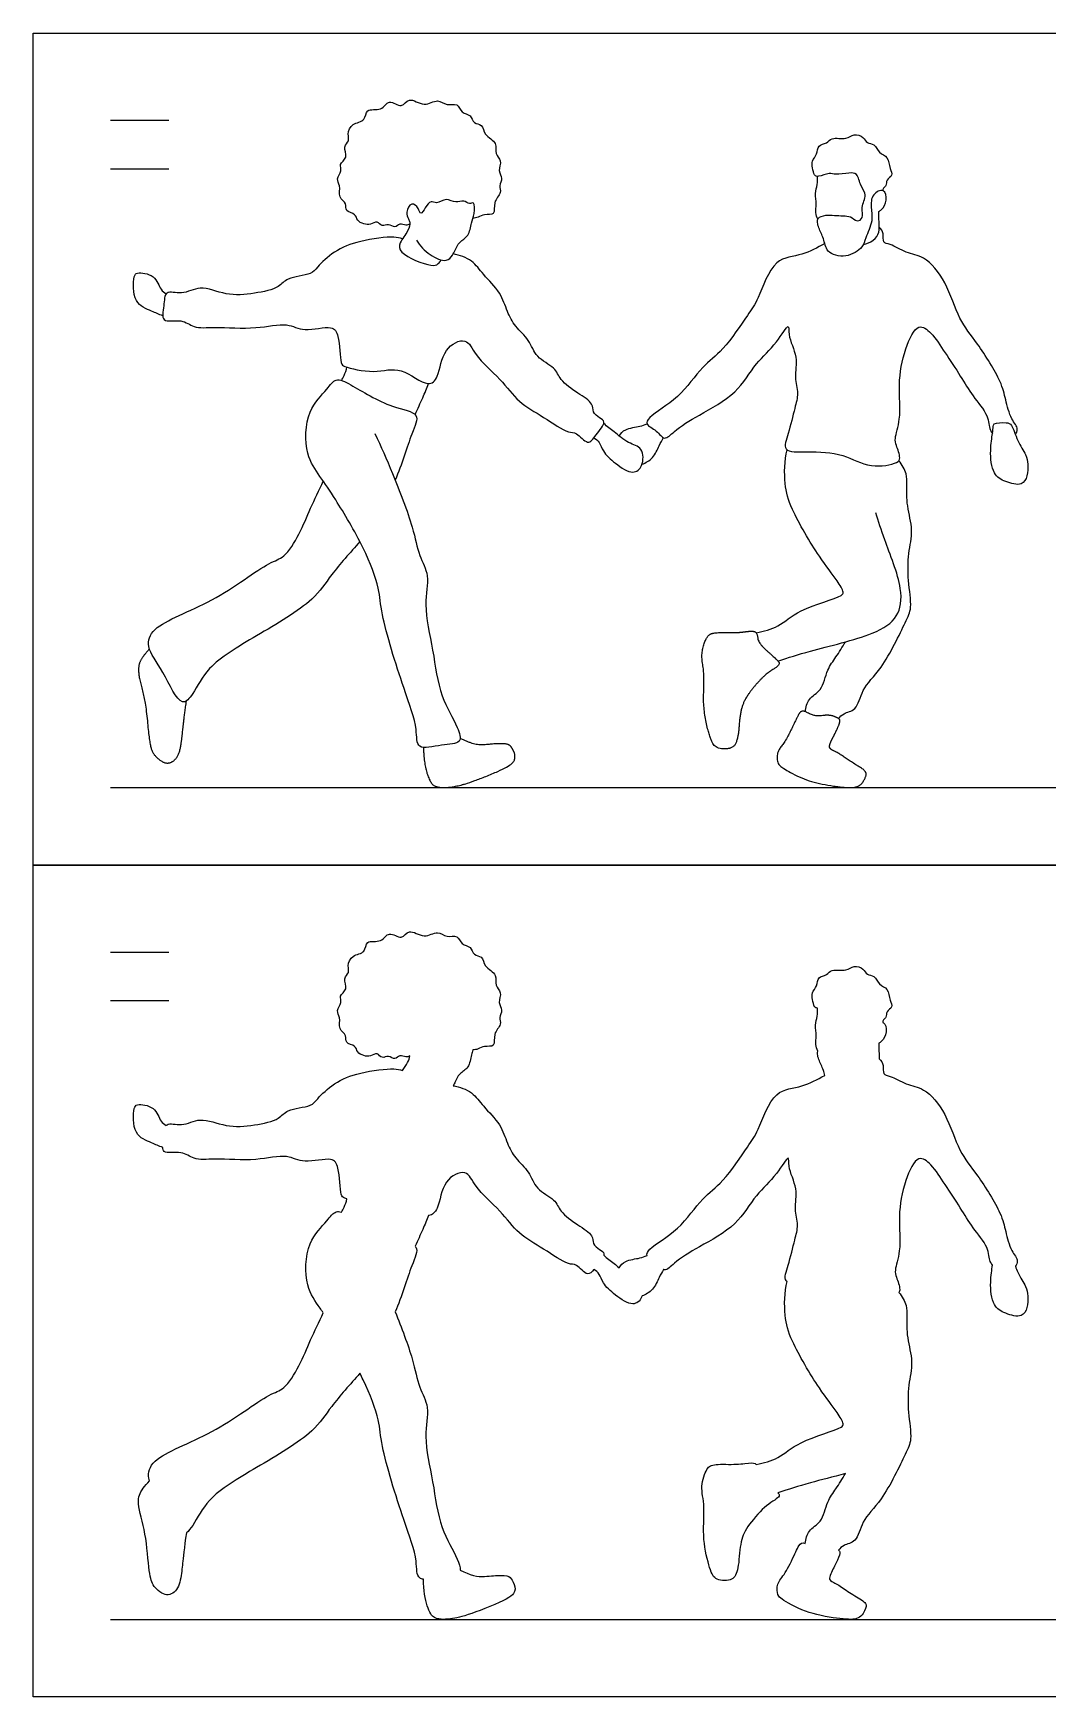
# Model space of a CAD drawing. Header units: millimetres. Extents: x 10.5 to 31.3, y 15.2 to 26.1.
# Drawn here: x 21.144 to 23.807, y 15.219 to 19.588 of the extents above; entities that cross this region are included whole.
import ezdxf

# ---------------------------------------------------------------- set-up
doc = ezdxf.new("R2010")
doc.units = ezdxf.units.MM
for name, color, linetype, true_color in [('AG-DIAGRAM', 7, 'Continuous', 0xfecc66), ('AG-GUIDE', 7, 'Continuous', 0xcccccc), ('AG-OUTLINE', 7, 'Continuous', 0x8000ff), ('AG-PEOPLE', 7, 'Continuous', 0x66ccff), ('X-VPRT', 6, 'Continuous', 0xff00ff)]:
    doc.layers.add(name, color=color, linetype=linetype, true_color=true_color)

msp = doc.modelspace()

# ---------------------------------------------------------------- linework, layer by layer
at = {"layer": 'AG-DIAGRAM'}
for points in [[(21.347, 17.6064), (31.1006, 17.6064)], [(21.347, 15.422), (31.1006, 15.422)]]:
    msp.add_lwpolyline(points, dxfattribs=at)
at = {"layer": 'AG-GUIDE'}
for p, q in [((21.347, 19.359), (21.4994, 19.359)), ((21.347, 19.232), (21.4994, 19.232)), ((21.347, 17.1746), (21.4994, 17.1746)), ((21.347, 17.0476), (21.4994, 17.0476))]:
    msp.add_line(p, q, dxfattribs=at)
at = {"layer": 'AG-OUTLINE'}
msp.add_open_spline([(23.3742, 16.9895), (23.3746, 16.9919), (23.3755, 16.9972), (23.3852, 17.0028), (23.3817, 17.0196), (23.403, 17.0292), (23.3908, 17.0485), (23.3902, 17.0796), (23.3631, 17.0875), (23.3542, 17.1136), (23.3316, 17.1138), (23.3246, 17.1319), (23.2975, 17.1409), (23.2793, 17.1224), (23.2396, 17.1318), (23.2286, 17.1129), (23.2028, 17.1105), (23.2032, 17.0847), (23.1866, 17.0685), (23.1902, 17.0502), (23.1931, 17.0307), (23.1998, 17.0275), (23.2031, 17.0274), (23.2034, 17.0202), (23.2037, 17.0054), (23.1955, 16.9827), (23.2016, 16.9545), (23.1966, 16.9323), (23.2011, 16.9201), (23.2036, 16.9146), (23.2028, 16.9123), (23.2028, 16.9096), (23.2035, 16.9023), (23.207, 16.8875), (23.2172, 16.8704), (23.2207, 16.855), (23.2219, 16.8507), (23.2024, 16.8405), (23.164, 16.8172), (23.085, 16.8159), (23.049, 16.7039), (23.0198, 16.6649), (22.957, 16.5687), (22.898, 16.5299), (22.8434, 16.4447), (22.7638, 16.4007), (22.7537, 16.3824), (22.7553, 16.3778), (22.7492, 16.3753), (22.7375, 16.3696), (22.6968, 16.366), (22.6869, 16.3519), (22.6823, 16.3453), (22.6777, 16.3491), (22.6629, 16.3615), (22.6507, 16.3706), (22.6418, 16.3781), (22.6422, 16.3795), (22.6432, 16.3864), (22.6301, 16.3933), (22.6115, 16.408), (22.6149, 16.4333), (22.5715, 16.4579), (22.5271, 16.4913), (22.5144, 16.5269), (22.4618, 16.5503), (22.4479, 16.5988), (22.4085, 16.632), (22.3872, 16.6727), (22.3721, 16.7231), (22.3249, 16.7685), (22.2982, 16.808), (22.2633, 16.8207), (22.2464, 16.8236), (22.2484, 16.8269), (22.2526, 16.8353), (22.2614, 16.8568), (22.2894, 16.8693), (22.2923, 16.9007), (22.2967, 16.9132), (22.2981, 16.9174), (22.3026, 16.918), (22.3124, 16.919), (22.3274, 16.9294), (22.3593, 16.9234), (22.3495, 16.961), (22.375, 16.9834), (22.3658, 17.0028), (22.378, 17.0224), (22.3625, 17.0419), (22.3764, 17.0693), (22.3533, 17.0859), (22.3644, 17.1171), (22.3265, 17.1345), (22.3247, 17.165), (22.2986, 17.1649), (22.294, 17.1905), (22.2669, 17.1924), (22.2589, 17.2217), (22.2287, 17.2109), (22.2055, 17.2337), (22.1707, 17.2067), (22.1296, 17.2394), (22.1123, 17.2031), (22.0762, 17.2332), (22.0599, 17.1963), (22.0154, 17.2088), (22.0177, 17.1706), (21.9799, 17.1686), (21.9679, 17.1387), (21.9754, 17.12), (21.9553, 17.1056), (21.9719, 17.0763), (21.9451, 17.0597), (21.9567, 17.0418), (21.937, 17.0204), (21.9523, 17.003), (21.9431, 16.9719), (21.9681, 16.9573), (21.9609, 16.9344), (21.9915, 16.9299), (21.993, 16.911), (22.0117, 16.9014), (22.0291, 16.8994), (22.0473, 16.9123), (22.0591, 16.8928), (22.0771, 16.9053), (22.0935, 16.8891), (22.1059, 16.9068), (22.122, 16.8965), (22.1293, 16.9003), (22.1327, 16.9018), (22.1321, 16.8967), (22.1277, 16.8833), (22.1178, 16.8702), (22.1134, 16.8635), (22.1058, 16.8654), (22.09, 16.8712), (21.9992, 16.8593), (21.9356, 16.8338), (21.8896, 16.7904), (21.8745, 16.7675), (21.8085, 16.7634), (21.7904, 16.7332), (21.7221, 16.7186), (21.6515, 16.7124), (21.5826, 16.744), (21.537, 16.7142), (21.501, 16.7266), (21.4936, 16.72), (21.493, 16.7193), (21.4881, 16.7226), (21.476, 16.7291), (21.4658, 16.7703), (21.4158, 16.7767), (21.4064, 16.764), (21.4033, 16.6923), (21.455, 16.6744), (21.4738, 16.6647), (21.4838, 16.6614), (21.4839, 16.657), (21.4881, 16.6429), (21.5358, 16.6547), (21.5654, 16.6265), (21.6246, 16.6336), (21.7269, 16.6239), (21.8096, 16.646), (21.8539, 16.6165), (21.9278, 16.6385), (21.9484, 16.6092), (21.949, 16.5362), (21.9568, 16.5301), (21.9653, 16.5271), (21.9672, 16.5265), (21.9658, 16.5189), (21.9607, 16.5043), (21.9555, 16.4957), (21.9527, 16.4916), (21.9477, 16.4931), (21.9335, 16.4942), (21.9137, 16.465), (21.859, 16.4129), (21.8554, 16.297), (21.8872, 16.253), (21.9025, 16.2312), (21.9054, 16.227), (21.8942, 16.2034), (21.8711, 16.1557), (21.8444, 16.0898), (21.8047, 16.0243), (21.7569, 16.0144), (21.6184, 15.9042), (21.4582, 15.8525), (21.4436, 15.8059), (21.4483, 15.7882), (21.449, 15.786), (21.4357, 15.7726), (21.4269, 15.76), (21.4181, 15.7367), (21.4197, 15.7173), (21.4349, 15.6629), (21.4403, 15.6313), (21.4468, 15.5595), (21.45, 15.5359), (21.4566, 15.5133), (21.4643, 15.5031), (21.4887, 15.4852), (21.4999, 15.4842), (21.5203, 15.4978), (21.5269, 15.5093), (21.5328, 15.5414), (21.5348, 15.556), (21.537, 15.5824), (21.5403, 15.6091), (21.5459, 15.6495), (21.5516, 15.6533), (21.5704, 15.6788), (21.6019, 15.7455), (21.7295, 15.8204), (21.8812, 15.9094), (21.9236, 15.9818), (21.9763, 16.0396), (22.0013, 16.0682), (22.0042, 16.0625), (22.0269, 16.0173), (22.0543, 15.9451), (22.0553, 15.8758), (22.1149, 15.683), (22.1536, 15.5845), (22.1492, 15.5325), (22.1646, 15.5279), (22.1684, 15.5275), (22.1691, 15.4983), (22.1724, 15.475), (22.1841, 15.4403), (22.1903, 15.43), (22.2037, 15.4236), (22.2121, 15.422), (22.232, 15.422), (22.2455, 15.4239), (22.2797, 15.4316), (22.3064, 15.4409), (22.3787, 15.4704), (22.3993, 15.4817), (22.4094, 15.4973), (22.4102, 15.5055), (22.4032, 15.5224), (22.3996, 15.5284), (22.392, 15.5357), (22.3842, 15.5374), (22.3603, 15.5373), (22.3457, 15.5363), (22.3112, 15.5327), (22.2899, 15.5384), (22.2647, 15.5515), (22.2654, 15.5591), (22.2545, 15.5919), (22.2086, 15.6633), (22.1954, 15.7825), (22.1664, 15.8994), (22.1869, 15.9781), (22.1542, 16.033), (22.1427, 16.1048), (22.1106, 16.1887), (22.094, 16.2295), (22.1118, 16.2701), (22.1337, 16.3481), (22.1556, 16.391), (22.1472, 16.4013), (22.1463, 16.4023), (22.1533, 16.4167), (22.1667, 16.446), (22.177, 16.4707), (22.1819, 16.483), (22.1922, 16.4831), (22.211, 16.5034), (22.2163, 16.5751), (22.2831, 16.6088), (22.3037, 16.553), (22.3723, 16.4964), (22.4164, 16.4322), (22.4818, 16.3982), (22.5468, 16.3513), (22.5704, 16.3575), (22.5981, 16.3209), (22.6104, 16.3339), (22.6159, 16.341), (22.6211, 16.3374), (22.6319, 16.329), (22.6389, 16.3033), (22.6711, 16.2732), (22.7175, 16.2419), (22.7375, 16.2582), (22.742, 16.2703), (22.7423, 16.2713), (22.7523, 16.2752), (22.7722, 16.286), (22.7871, 16.3203), (22.7948, 16.334), (22.7983, 16.3412), (22.7993, 16.3407), (22.8076, 16.3379), (22.8298, 16.363), (22.8938, 16.4024), (22.9923, 16.4535), (23.0392, 16.5382), (23.0928, 16.5831), (23.1306, 16.6482), (23.1244, 16.606), (23.1533, 16.5534), (23.1406, 16.5001), (23.1545, 16.4573), (23.1424, 16.4175), (23.1284, 16.3551), (23.1142, 16.3181), (23.1221, 16.3102), (23.1229, 16.3096), (23.1163, 16.2807), (23.1148, 16.2181), (23.133, 16.1515), (23.2055, 16.0285), (23.2519, 15.9707), (23.2733, 15.9361), (23.2655, 15.9222), (23.151, 15.8911), (23.1045, 15.8436), (23.0616, 15.8326), (23.042, 15.8285), (23.0411, 15.8297), (23.0401, 15.8306), (23.0351, 15.8333), (23.0262, 15.8333), (23.0125, 15.8314), (22.9988, 15.8294), (22.982, 15.8287), (22.9422, 15.8299), (22.9289, 15.8285), (22.9152, 15.8219), (22.9093, 15.8123), (22.8991, 15.7806), (22.8982, 15.7638), (22.9047, 15.7288), (22.9056, 15.7051), (22.9029, 15.6457), (22.9051, 15.6177), (22.917, 15.5649), (22.9227, 15.547), (22.9334, 15.5285), (22.9436, 15.5238), (22.9736, 15.5236), (22.9834, 15.5285), (22.9928, 15.5479), (22.9959, 15.5645), (22.999, 15.611), (23.0026, 15.6295), (23.0137, 15.6568), (23.0244, 15.6729), (23.0564, 15.7101), (23.0715, 15.7237), (23.0999, 15.7406), (23.1053, 15.7471), (23.101, 15.7525), (23.1002, 15.7534), (23.0992, 15.7545), (23.1277, 15.7634), (23.1679, 15.7775), (23.2441, 15.796), (23.2761, 15.8049), (23.2679, 15.7917), (23.2522, 15.7641), (23.2269, 15.7327), (23.2166, 15.6756), (23.1773, 15.658), (23.1722, 15.6328), (23.171, 15.6215), (23.1638, 15.6246), (23.1581, 15.6225), (23.1496, 15.6075), (23.1431, 15.5941), (23.1255, 15.5561), (23.1172, 15.5418), (23.1014, 15.5225), (23.0972, 15.5132), (23.0963, 15.4955), (23.0979, 15.4883), (23.1055, 15.4772), (23.1193, 15.4683), (23.1671, 15.4437), (23.1937, 15.435), (23.2526, 15.4246), (23.2749, 15.422), (23.2901, 15.422), (23.3053, 15.422), (23.3161, 15.4271), (23.329, 15.4474), (23.3316, 15.455), (23.3295, 15.4649), (23.3226, 15.4711), (23.2973, 15.4859), (23.2854, 15.4935), (23.263, 15.5093), (23.2534, 15.5151), (23.2376, 15.5223), (23.234, 15.5262), (23.2351, 15.5348), (23.2367, 15.5397), (23.242, 15.5506), (23.2448, 15.5562), (23.2509, 15.5677), (23.2543, 15.5751), (23.2619, 15.5932), (23.2627, 15.599), (23.2598, 15.6022), (23.259, 15.603), (23.2579, 15.6037), (23.2624, 15.6083), (23.2711, 15.6189), (23.3087, 15.6242), (23.3183, 15.685), (23.3752, 15.7323), (23.4331, 15.8556), (23.4523, 15.8934), (23.4397, 15.9675), (23.4403, 16.0365), (23.4557, 16.0982), (23.4368, 16.1599), (23.4371, 16.2172), (23.4388, 16.2459), (23.4253, 16.2709), (23.4164, 16.2807), (23.4182, 16.2828), (23.4209, 16.2919), (23.4093, 16.3214), (23.4046, 16.34), (23.4241, 16.3932), (23.4134, 16.4824), (23.4296, 16.5687), (23.4642, 16.6462), (23.5054, 16.6146), (23.538, 16.5637), (23.5789, 16.5032), (23.6087, 16.4504), (23.6519, 16.4032), (23.6546, 16.3621), (23.6603, 16.3556), (23.6623, 16.3524), (23.6608, 16.3405), (23.6553, 16.3076), (23.661, 16.2446), (23.6952, 16.2247), (23.7406, 16.2126), (23.7551, 16.2409), (23.7565, 16.2715), (23.7508, 16.2981), (23.7324, 16.3234), (23.7245, 16.3441), (23.7226, 16.3493), (23.7252, 16.3535), (23.7324, 16.3648), (23.7092, 16.3909), (23.6965, 16.4427), (23.6858, 16.4908), (23.6233, 16.5908), (23.5722, 16.6505), (23.5441, 16.7492), (23.4866, 16.8189), (23.4365, 16.8246), (23.3968, 16.85), (23.3726, 16.8517), (23.3785, 16.8785), (23.3697, 16.8893), (23.3653, 16.8944), (23.3653, 16.8988), (23.3641, 16.9127), (23.3642, 16.9261), (23.3636, 16.9353), (23.3661, 16.9365), (23.3749, 16.9423), (23.3872, 16.9633), (23.3818, 16.9866), (23.3745, 16.9894), (23.3742, 16.9895)], degree=3, knots=[-8.9034, -8.9034, -8.9034, -8.9034, -8.747444, -8.5693, -8.35111, -8.110597, -7.862549, -7.552999, -7.268164, -6.983533, -6.736365, -6.495779, -6.213963, -5.932677, -5.588782, -5.337973, -5.073898, -4.804968, -4.538075, -4.294307, -4.04035, -3.888864, -3.888864, -3.888864, -3.620562, -3.340063, -3.033338, -2.76094, -2.514216, -2.514216, -2.514216, -2.383943, -2.383943, -2.212348, -1.892154, -1.76126, -1.76126, -1.76126, -1.292237, -0.810676, -0.224886, 0.20393, 0.804044, 1.296344, 1.876446, 2.426613, 2.66052, 2.66052, 2.66052, 2.918314, 3.275236, 3.557243, 3.557243, 3.557243, 3.705733, 4.046271, 4.046271, 4.046271, 4.099434, 4.33202, 4.605381, 4.867069, 5.2607, 5.693144, 6.037842, 6.454194, 6.854876, 7.262354, 7.649345, 8.065714, 8.528173, 8.925585, 9.340034, 9.340034, 9.340034, 9.510691, 9.789569, 10.095923, 10.428017, 10.584658, 10.584658, 10.584658, 10.799559, 11.047315, 11.324134, 11.632034, 11.949683, 12.192985, 12.448795, 12.715983, 13.007239, 13.281509, 13.575318, 13.919155, 14.209501, 14.46434, 14.727662, 15.004334, 15.282457, 15.571819, 15.870274, 16.216597, 16.583577, 16.874164, 17.198525, 17.510262, 17.846899, 18.134245, 18.456805, 18.761956, 19.003546, 19.254343, 19.552135, 19.83314, 20.064917, 20.343795, 20.596609, 20.903152, 21.184275, 21.423173, 21.704339, 21.936079, 22.187973, 22.429651, 22.674408, 22.90591, 23.143706, 23.383737, 23.609947, 23.838589, 24.030222, 24.030222, 24.030222, 24.235414, 24.465291, 24.465291, 24.465291, 24.745194, 25.284529, 25.782977, 26.224631, 26.522385, 26.965004, 27.295377, 27.760276, 28.25928, 28.732818, 29.129966, 29.471438, 29.506299, 29.506299, 29.506299, 29.73684, 30.081959, 30.441369, 30.641434, 31.079098, 31.466959, 31.774954, 31.774954, 31.774954, 31.902461, 32.269967, 32.610344, 33.032299, 33.627787, 34.148865, 34.556154, 35.029484, 35.344065, 35.823857, 36.040087, 36.094096, 36.094096, 36.094096, 36.37103, 36.594155, 36.594155, 36.594155, 36.744841, 37.081961, 37.581077, 38.180956, 38.659119, 38.771002, 38.771002, 38.771002, 39.262, 39.744065, 40.208884, 40.581347, 41.324466, 42.046999, 42.432624, 42.486169, 42.486169, 42.486169, 42.668009, 42.668009, 42.849848, 42.849848, 43.031688, 43.031688, 43.213528, 43.213528, 43.395368, 43.395368, 43.577208, 43.577208, 43.759048, 43.759048, 43.940888, 43.940888, 44.122728, 44.122728, 44.122728, 44.328571, 44.825268, 45.509263, 46.244845, 46.75365, 47.349118, 47.349118, 47.349118, 47.436596, 48.049458, 48.533877, 49.34892, 49.966746, 50.354947, 50.458099, 50.458099, 50.458099, 50.616251, 50.616251, 50.774404, 50.774404, 50.932557, 50.932557, 51.09071, 51.09071, 51.248863, 51.248863, 51.407015, 51.407015, 51.565168, 51.565168, 51.723321, 51.723321, 51.881474, 51.881474, 52.039627, 52.039627, 52.197779, 52.197779, 52.197779, 52.450949, 53.003476, 53.642131, 54.276657, 54.779095, 55.215359, 55.721588, 56.339206, 56.339206, 56.339206, 56.953496, 57.36159, 57.403605, 57.403605, 57.403605, 57.804602, 58.169834, 58.169834, 58.169834, 58.471371, 58.962029, 59.385327, 59.777618, 60.326468, 60.832774, 61.337574, 61.837808, 62.108119, 62.457074, 62.691721, 62.691721, 62.691721, 62.941993, 63.228661, 63.618132, 64.030015, 64.340206, 64.368842, 64.368842, 64.368842, 64.697229, 65.042831, 65.324858, 65.324858, 65.324858, 65.373124, 65.695638, 66.205909, 66.813962, 67.370694, 67.881906, 68.291847, 68.556844, 69.011329, 69.43313, 69.806498, 70.173091, 70.649969, 71.018309, 71.05397, 71.05397, 71.05397, 71.597654, 72.085156, 72.771177, 73.286033, 73.620657, 73.806599, 74.418374, 74.909495, 75.357012, 75.357012, 75.357012, 75.406594, 75.406594, 75.574833, 75.574833, 75.574833, 75.743072, 75.743072, 75.91131, 75.91131, 76.079549, 76.079549, 76.247787, 76.247787, 76.416026, 76.416026, 76.584265, 76.584265, 76.752503, 76.752503, 76.920742, 76.920742, 77.088981, 77.088981, 77.257219, 77.257219, 77.425458, 77.425458, 77.593697, 77.593697, 77.761935, 77.761935, 77.930174, 77.930174, 77.958947, 77.958947, 77.958947, 78.505008, 78.922565, 78.922565, 78.922565, 79.316749, 79.686557, 80.110274, 80.469208, 80.806326, 80.806326, 80.806326, 80.917714, 80.917714, 81.037292, 81.037292, 81.15687, 81.15687, 81.276447, 81.276447, 81.396025, 81.396025, 81.515602, 81.515602, 81.63518, 81.63518, 81.754758, 81.754758, 81.754758, 81.874335, 81.874335, 81.993913, 81.993913, 82.11349, 82.11349, 82.233068, 82.233068, 82.352646, 82.352646, 82.472223, 82.472223, 82.591801, 82.591801, 82.711379, 82.711379, 82.830956, 82.830956, 82.950534, 82.950534, 82.983804, 82.983804, 82.983804, 83.237126, 83.561079, 83.976928, 84.485272, 85.150268, 85.528657, 86.011729, 86.499158, 86.951737, 87.415388, 87.846814, 88.154424, 88.517903, 88.517903, 88.517903, 88.644009, 88.975131, 89.22896, 89.643515, 90.192797, 90.75635, 91.227102, 91.567863, 92.027831, 92.521842, 92.976714, 93.436479, 93.788768, 93.98236, 93.98236, 93.98236, 94.370819, 94.815983, 95.170014, 95.53899, 95.830714, 96.148947, 96.444815, 96.819453, 96.952087, 96.952087, 96.952087, 97.175154, 97.496325, 97.91338, 98.325829, 98.942484, 99.465178, 100.046008, 100.577699, 100.979765, 101.37227, 101.620238, 101.887061, 102.145785, 102.145785, 102.145785, 102.291181, 102.594265, 102.594265, 102.594265, 102.708936, 103.0135, 103.305127, 103.317565, 103.317565, 103.317565, 103.317565], dxfattribs=at)
at = {"layer": 'AG-PEOPLE'}
for points, knots in [([(22.1327, 19.0862), (22.1293, 19.0847), (22.122, 19.0809), (22.1059, 19.0912), (22.0935, 19.0735), (22.0771, 19.0897), (22.0591, 19.0772), (22.0473, 19.0967), (22.0291, 19.0838), (22.0117, 19.0858), (21.993, 19.0954), (21.9915, 19.1143), (21.9609, 19.1188), (21.9681, 19.1417), (21.9431, 19.1563), (21.9523, 19.1874), (21.937, 19.2048), (21.9567, 19.2262), (21.9451, 19.2441), (21.9719, 19.2607), (21.9553, 19.29), (21.9754, 19.3044), (21.9679, 19.3231), (21.9799, 19.353), (22.0177, 19.355), (22.0154, 19.3932), (22.0599, 19.3807), (22.0762, 19.4176), (22.1123, 19.3875), (22.1296, 19.4238), (22.1707, 19.3911), (22.2055, 19.4181), (22.2287, 19.3953), (22.2589, 19.4061), (22.2669, 19.3768), (22.294, 19.3749), (22.2986, 19.3493), (22.3247, 19.3494), (22.3265, 19.3189), (22.3644, 19.3015), (22.3533, 19.2703), (22.3764, 19.2537), (22.3625, 19.2263), (22.378, 19.2068), (22.3658, 19.1872), (22.375, 19.1678), (22.3495, 19.1454), (22.3593, 19.1078), (22.3274, 19.1138), (22.3124, 19.1034), (22.3026, 19.1024), (22.2981, 19.1018)], [0, 0, 0, 0, 0.191633, 0.420275, 0.646485, 0.886516, 1.124312, 1.355814, 1.600571, 1.842249, 2.094143, 2.325883, 2.607049, 2.845947, 3.12707, 3.433613, 3.686427, 3.965305, 4.197082, 4.478087, 4.775879, 5.026676, 5.268266, 5.573417, 5.895977, 6.183323, 6.51996, 6.831697, 7.156058, 7.446645, 7.813625, 8.159948, 8.458403, 8.747765, 9.025888, 9.30256, 9.565882, 9.820721, 10.111067, 10.454904, 10.748713, 11.022983, 11.314239, 11.581427, 11.837237, 12.080539, 12.398188, 12.706088, 12.982907, 13.230663, 13.445564, 13.445564, 13.445564, 13.445564]), ([(23.3636, 19.1197), (23.3661, 19.1209), (23.3749, 19.1267), (23.3872, 19.1477), (23.3792, 19.1818), (23.3439, 19.1655), (23.3427, 19.1278), (23.35, 19.095), (23.3283, 19.0501), (23.323, 19.0243), (23.2784, 18.995), (23.2248, 19.0098), (23.2206, 19.049), (23.207, 19.0719), (23.2035, 19.0867), (23.2027, 19.0952), (23.2031, 19.1038), (23.2261, 19.1125), (23.2693, 19.1069), (23.2894, 19.1085), (23.3062, 19.0905), (23.3254, 19.103), (23.3156, 19.1308), (23.3347, 19.1638), (23.3148, 19.1852), (23.3091, 19.2208), (23.2852, 19.2216), (23.2511, 19.2147), (23.2345, 19.2226), (23.2066, 19.2095), (23.1933, 19.2139), (23.1902, 19.2346), (23.1866, 19.2529), (23.2032, 19.2691), (23.2028, 19.2949), (23.2286, 19.2973), (23.2396, 19.3162), (23.2793, 19.3068), (23.2975, 19.3253), (23.3246, 19.3163), (23.3316, 19.2982), (23.3542, 19.298), (23.3631, 19.2719), (23.3902, 19.264), (23.3908, 19.2329), (23.403, 19.2136), (23.3817, 19.204), (23.3852, 19.1872), (23.3755, 19.1816), (23.3746, 19.1763), (23.3742, 19.1739)], [-4.145826, -4.145826, -4.145826, -4.145826, -4.031156, -3.726592, -3.434965, -3.138274, -2.797002, -2.458738, -2.06266, -1.766812, -1.366885, -0.969323, -0.62811, -0.307915, -0.13632, -0.13632, 0.045231, 0.313691, 0.698444, 0.957017, 1.217987, 1.443138, 1.740871, 2.075811, 2.373578, 2.698162, 2.956341, 3.293371, 3.539108, 3.847551, 4.04035, 4.294307, 4.538075, 4.804968, 5.073898, 5.337973, 5.588782, 5.932677, 6.213963, 6.495779, 6.736365, 6.983533, 7.268164, 7.552999, 7.862549, 8.110597, 8.35111, 8.5693, 8.747444, 8.9034, 8.9034, 8.9034, 8.9034]), ([(23.2036, 19.099), (23.2011, 19.1045), (23.1966, 19.1167), (23.2016, 19.1389), (23.1955, 19.1671), (23.2037, 19.1898), (23.2034, 19.2046), (23.2031, 19.2118)], [0, 0, 0, 0, 0.246724, 0.519122, 0.825847, 1.106346, 1.374648, 1.374648, 1.374648, 1.374648]), ([(22.1502, 19.0441), (22.1591, 19.0292), (22.1822, 19.0054), (22.2279, 18.9837), (22.2449, 19.0046), (22.252, 19.0181), (22.2614, 19.0412), (22.2894, 19.0537), (22.2928, 19.0907), (22.3027, 19.1107), (22.3035, 19.1482), (22.2877, 19.1362), (22.2745, 19.1518), (22.2522, 19.1395), (22.2284, 19.1573), (22.2034, 19.1376), (22.187, 19.1503), (22.1736, 19.1304), (22.1602, 19.1083), (22.1564, 19.1293), (22.1356, 19.1473), (22.1214, 19.1175), (22.128, 19.1001), (22.1349, 19.0913), (22.1285, 19.0662), (22.1043, 19.0389), (22.1032, 19.0064), (22.1885, 18.9739), (22.2045, 18.9787), (22.2125, 18.9885), (22.2148, 18.9922)], [0, 0, 0, 0, 0.416504, 0.79985, 1.06574, 1.294304, 1.573182, 1.879536, 2.211631, 2.508951, 2.81047, 2.997611, 3.229238, 3.496475, 3.788552, 4.086114, 4.30721, 4.57753, 4.825714, 5.042408, 5.304486, 5.590306, 5.836232, 6.017425, 6.297131, 6.645653, 6.933937, 7.46266, 7.718814, 7.848088, 7.848088, 7.848088, 7.848088]), ([(23.3232, 19.0328), (23.3326, 19.0343), (23.3507, 19.042), (23.3672, 19.0644), (23.3641, 19.0924), (23.3642, 19.1105), (23.3636, 19.1197)], [0, 0, 0, 0, 0.307347, 0.599823, 0.899718, 1.202802, 1.202802, 1.202802, 1.202802]), ([(22.1134, 19.0479), (22.1058, 19.0498), (22.09, 19.0556), (21.9992, 19.0437), (21.9356, 19.0182), (21.8896, 18.9748), (21.8745, 18.9519), (21.8085, 18.9478), (21.7904, 18.9176), (21.7221, 18.903), (21.6515, 18.8968), (21.5826, 18.9284), (21.537, 18.8986), (21.4875, 18.9156), (21.4886, 18.872), (21.4763, 18.8244), (21.5358, 18.8391), (21.5654, 18.8109), (21.6246, 18.818), (21.7269, 18.8083), (21.8096, 18.8304), (21.8539, 18.8009), (21.9278, 18.8229), (21.9484, 18.7936), (21.949, 18.7206), (21.9615, 18.7108), (22.0422, 18.6914), (22.1082, 18.7171), (22.1789, 18.6538), (22.2109, 18.6866), (22.2163, 18.7595), (22.2831, 18.7932), (22.3037, 18.7374), (22.3723, 18.6808), (22.4164, 18.6166), (22.4818, 18.5826), (22.5468, 18.5357), (22.5704, 18.5419), (22.6006, 18.5021), (22.6206, 18.5334), (22.6505, 18.5669), (22.6301, 18.5777), (22.6115, 18.5924), (22.6149, 18.6177), (22.5715, 18.6423), (22.5271, 18.6757), (22.5144, 18.7113), (22.4618, 18.7347), (22.4479, 18.7832), (22.4085, 18.8164), (22.3872, 18.8571), (22.3721, 18.9075), (22.3249, 18.9529), (22.2982, 18.9924), (22.2633, 19.0051), (22.2464, 19.008)], [0, 0, 0, 0, 0.279903, 0.819238, 1.317686, 1.75934, 2.057093, 2.499713, 2.830086, 3.294985, 3.793989, 4.267527, 4.664675, 5.006147, 5.332801, 5.667236, 6.034742, 6.37512, 6.797075, 7.392563, 7.913641, 8.320929, 8.79426, 9.108841, 9.588632, 9.804862, 10.308587, 10.800172, 11.308702, 11.631241, 12.121898, 12.545197, 12.937487, 13.486338, 13.992643, 14.497443, 14.997677, 15.267989, 15.616943, 15.92716, 16.290133, 16.522718, 16.79608, 17.057768, 17.451399, 17.883843, 18.228541, 18.644893, 19.045575, 19.453053, 19.840044, 20.256413, 20.718872, 21.116284, 21.530733, 21.530733, 21.530733, 21.530733]), ([(23.7226, 18.5337), (23.7252, 18.5379), (23.7324, 18.5492), (23.7092, 18.5753), (23.6965, 18.6271), (23.6858, 18.6752), (23.6233, 18.7752), (23.5722, 18.8349), (23.5441, 18.9336), (23.4866, 19.0033), (23.4365, 19.009), (23.3968, 19.0344), (23.3726, 19.0361), (23.3785, 19.0629), (23.3697, 19.0737), (23.3653, 19.0788)], [0, 0, 0, 0, 0.223067, 0.544238, 0.961293, 1.373742, 1.990397, 2.513091, 3.093921, 3.625613, 4.027679, 4.420183, 4.668151, 4.934975, 5.193698, 5.193698, 5.193698, 5.193698]), ([(23.2219, 19.0351), (23.2024, 19.0249), (23.164, 19.0016), (23.085, 19.0003), (23.049, 18.8883), (23.0198, 18.8493), (22.957, 18.7531), (22.898, 18.7143), (22.8434, 18.6291), (22.763, 18.5846), (22.7495, 18.5589), (22.782, 18.546), (22.801, 18.5149), (22.8298, 18.5474), (22.8938, 18.5868), (22.9923, 18.6379), (23.0392, 18.7226), (23.0928, 18.7675), (23.1306, 18.8326), (23.1244, 18.7904), (23.1533, 18.7378), (23.1406, 18.6845), (23.1545, 18.6417), (23.1424, 18.6019), (23.1284, 18.5395), (23.1079, 18.4859), (23.1818, 18.4894), (23.2713, 18.4858), (23.3378, 18.4432), (23.4115, 18.4566), (23.4225, 18.4723), (23.4093, 18.5058), (23.4046, 18.5244), (23.4241, 18.5776), (23.4134, 18.6668), (23.4296, 18.7531), (23.4642, 18.8306), (23.5054, 18.799), (23.538, 18.7481), (23.5789, 18.6876), (23.6087, 18.6348), (23.6519, 18.5876), (23.6546, 18.5465), (23.6603, 18.54), (23.6623, 18.5368)], [0, 0, 0, 0, 0.469023, 0.950584, 1.536374, 1.96519, 2.565304, 3.057604, 3.637706, 4.187873, 4.435658, 4.752296, 5.061447, 5.383961, 5.894232, 6.502285, 7.059017, 7.570229, 7.98017, 8.245167, 8.699651, 9.121452, 9.494821, 9.861414, 10.338291, 10.706632, 11.136296, 11.695771, 12.211245, 12.682096, 12.904226, 13.235348, 13.489177, 13.903732, 14.453015, 15.016568, 15.487319, 15.828081, 16.288048, 16.782059, 17.236931, 17.696696, 18.048985, 18.242577, 18.242577, 18.242577, 18.242577]), ([(21.4838, 18.8458), (21.4738, 18.8491), (21.455, 18.8588), (21.4033, 18.8767), (21.4064, 18.9484), (21.4158, 18.9611), (21.4658, 18.9547), (21.476, 18.9135), (21.4881, 18.907), (21.493, 18.9037)], [0.006747, 0.006747, 0.006747, 0.006747, 0.314741, 0.702602, 1.140267, 1.340332, 1.699741, 2.04486, 2.275402, 2.275402, 2.275402, 2.275402]), ([(21.9527, 18.676), (21.9555, 18.6801), (21.9607, 18.6887), (21.9658, 18.7033), (21.9672, 18.7109)], [0, 0, 0, 0, 0.2231246, 0.5000584, 0.5000584, 0.5000584, 0.5000584]), ([(22.0408, 18.5364), (22.0571, 18.5017), (22.0866, 18.4342), (22.1421, 18.2933), (22.1542, 18.2174), (22.1869, 18.1625), (22.1664, 18.0838), (22.1954, 17.9669), (22.2086, 17.8477), (22.2575, 17.7715), (22.2723, 17.72), (22.2154, 17.7209), (22.1478, 17.7014), (22.1536, 17.7689), (22.1149, 17.8674), (22.0553, 18.0602), (22.0543, 18.1295), (22.0128, 18.2388), (21.9398, 18.3611), (21.8975, 18.4232), (21.8554, 18.4814), (21.859, 18.5973), (21.9137, 18.6494), (21.9378, 18.685), (21.9823, 18.6629), (22.0794, 18.6026), (22.1644, 18.5927), (22.1337, 18.5325), (22.1118, 18.4545), (22.094, 18.4139)], [0, 0, 0, 0, 0.618695, 1.325111, 1.831339, 2.267604, 2.770041, 3.404568, 4.043223, 4.59575, 4.944835, 5.342324, 5.778285, 6.166487, 6.784312, 7.599356, 8.083775, 8.696637, 9.392966, 9.890044, 10.368207, 10.968086, 11.467202, 11.804322, 12.170713, 12.81015, 13.280383, 13.688478, 14.302767, 14.302767, 14.302767, 14.302767]), ([(22.1463, 18.5867), (22.1533, 18.6011), (22.1667, 18.6304), (22.177, 18.6551), (22.1819, 18.6674)], [0, 0, 0, 0, 0.4009973, 0.7662288, 0.7662288, 0.7662288, 0.7662288]), ([(22.6159, 18.5254), (22.6211, 18.5218), (22.6319, 18.5134), (22.6389, 18.4877), (22.6711, 18.4576), (22.7175, 18.4263), (22.7467, 18.4501), (22.746, 18.5013), (22.7047, 18.5099), (22.6692, 18.5413), (22.6507, 18.555), (22.6418, 18.5625)], [0, 0, 0, 0, 0.250271, 0.53694, 0.92641, 1.338293, 1.648484, 2.021289, 2.372512, 2.768693, 3.109231, 3.109231, 3.109231, 3.109231]), ([(22.6823, 18.5297), (22.6869, 18.5363), (22.6968, 18.5504), (22.7375, 18.554), (22.7492, 18.5597), (22.7553, 18.5622)], [0, 0, 0, 0, 0.282007, 0.6389288, 0.8967222, 0.8967222, 0.8967222, 0.8967222]), ([(22.7423, 18.4557), (22.7523, 18.4596), (22.7722, 18.4704), (22.7871, 18.5047), (22.7948, 18.5184), (22.7983, 18.5256)], [0, 0, 0, 0, 0.328387, 0.6739889, 0.9560156, 0.9560156, 0.9560156, 0.9560156]), ([(23.6643, 18.555), (23.6639, 18.5506), (23.6624, 18.5347), (23.6553, 18.492), (23.661, 18.429), (23.6952, 18.4091), (23.7406, 18.397), (23.7551, 18.4253), (23.7565, 18.4559), (23.7508, 18.4825), (23.7267, 18.5156), (23.715, 18.56), (23.6998, 18.5664), (23.6648, 18.5645), (23.6645, 18.5578), (23.6643, 18.555)], [0, 0, 0, 0, 0.247026, 0.635485, 1.080649, 1.43468, 1.803656, 2.09538, 2.413613, 2.709481, 3.08412, 3.462851, 3.6915, 4.014076, 4.168151, 4.168151, 4.168151, 4.168151]), ([(23.042, 18.0129), (23.0616, 18.017), (23.1045, 18.028), (23.151, 18.0755), (23.2655, 18.1066), (23.2733, 18.1205), (23.2519, 18.1551), (23.2055, 18.2129), (23.133, 18.3359), (23.1148, 18.4025), (23.1163, 18.4651), (23.1229, 18.494)], [0, 0, 0, 0, 0.447517, 0.938638, 1.550413, 1.736355, 2.070979, 2.585836, 3.271856, 3.759358, 4.303042, 4.303042, 4.303042, 4.303042]), ([(23.2579, 17.7881), (23.2624, 17.7927), (23.2711, 17.8033), (23.3087, 17.8086), (23.3183, 17.8694), (23.3752, 17.9167), (23.4331, 18.04), (23.4523, 18.0778), (23.4397, 18.1519), (23.4403, 18.2209), (23.4557, 18.2826), (23.4368, 18.3443), (23.4371, 18.4016), (23.4388, 18.4303), (23.4253, 18.4553), (23.4164, 18.4651)], [0, 0, 0, 0, 0.253322, 0.577275, 0.993124, 1.501468, 2.166464, 2.544853, 3.027926, 3.515354, 3.967934, 4.431585, 4.863011, 5.17062, 5.534099, 5.534099, 5.534099, 5.534099]), ([(22.0013, 18.2526), (21.9763, 18.224), (21.9236, 18.1662), (21.8812, 18.0938), (21.7295, 18.0048), (21.6019, 17.9299), (21.5676, 17.8573), (21.5303, 17.8107), (21.4856, 17.9153), (21.4381, 17.9728), (21.4582, 18.0369), (21.6184, 18.0886), (21.7569, 18.1988), (21.8047, 18.2087), (21.8444, 18.2742), (21.8711, 18.3401), (21.8942, 18.3878), (21.9054, 18.4114)], [0, 0, 0, 0, 0.595468, 1.104273, 1.839854, 2.523849, 3.020547, 3.348806, 3.885191, 4.376584, 4.762209, 5.484741, 6.227861, 6.600324, 7.065143, 7.547208, 8.038206, 8.038206, 8.038206, 8.038206]), ([(23.0992, 17.9389), (23.1277, 17.9478), (23.1817, 17.9667), (23.3477, 18.0042), (23.4176, 18.0515), (23.4299, 18.1322), (23.3769, 18.2582), (23.3639, 18.3047), (23.3561, 18.3285)], [0, 0, 0, 0, 0.546062, 1.294732, 1.80484, 2.296843, 2.965261, 3.465273, 3.465273, 3.465273, 3.465273]), ([(23.171, 17.8059), (23.1722, 17.8172), (23.1773, 17.8424), (23.2166, 17.86), (23.2269, 17.9171), (23.2522, 17.9485), (23.2679, 17.9761), (23.2761, 17.9893)], [0, 0, 0, 0, 0.337119, 0.696053, 1.11977, 1.489577, 1.883762, 1.883762, 1.883762, 1.883762])]:
    msp.add_open_spline(points, degree=3, knots=knots, dxfattribs=at)
for points in [[(23.0125, 18.0158), (22.9919, 18.0128), (22.9323, 18.0146), (22.9118, 18.0047), (22.8966, 17.957), (22.9063, 17.9044), (22.9022, 17.8153), (22.92, 17.736), (22.9361, 17.7083), (22.9811, 17.708), (22.9951, 17.7372), (22.9998, 17.8071), (23.0165, 17.848), (23.0644, 17.9038), (23.1071, 17.9292), (23.0962, 17.943), (23.0474, 17.9857), (23.0448, 18.0125), (23.0331, 18.0187), (23.0125, 18.0158)], [(21.449, 17.9704), (21.4291, 17.9502), (21.4159, 17.9153), (21.4387, 17.8337), (21.4484, 17.726), (21.4583, 17.692), (21.4947, 17.6651), (21.5254, 17.6857), (21.5343, 17.7338), (21.5376, 17.7733), (21.5459, 17.8339)], [(23.2901, 17.6064), (23.2673, 17.6064), (23.179, 17.622), (23.1074, 17.6588), (23.096, 17.6755), (23.0975, 17.7021), (23.1211, 17.731), (23.1475, 17.788), (23.1606, 17.8114), (23.1846, 17.7988), (23.2033, 17.7938), (23.2337, 17.7979), (23.2571, 17.7897), (23.2638, 17.7821), (23.2524, 17.755), (23.2433, 17.7377), (23.2354, 17.7213), (23.2337, 17.7085), (23.2574, 17.6977), (23.291, 17.674), (23.329, 17.6518), (23.3322, 17.6369), (23.3129, 17.6064), (23.2901, 17.6064)], [(22.1684, 17.7119), (22.1695, 17.6681), (22.187, 17.616), (22.2071, 17.6064), (22.2369, 17.6064), (22.2883, 17.6179), (22.3967, 17.6622), (22.4119, 17.6856), (22.4015, 17.711), (22.3901, 17.7219), (22.3544, 17.7216), (22.3025, 17.7162), (22.2647, 17.7359)]]:
    msp.add_open_spline(points, degree=2, dxfattribs=at)
at = {"layer": 'X-VPRT'}
for points in [[(21.1438, 19.5876), (31.3038, 19.5876), (31.3038, 17.4032), (21.1438, 17.4032)], [(21.1438, 17.4032), (31.3038, 17.4032), (31.3038, 15.2188), (21.1438, 15.2188)]]:
    msp.add_lwpolyline(points, close=True, dxfattribs=at)

doc.saveas('drawing.dxf')
